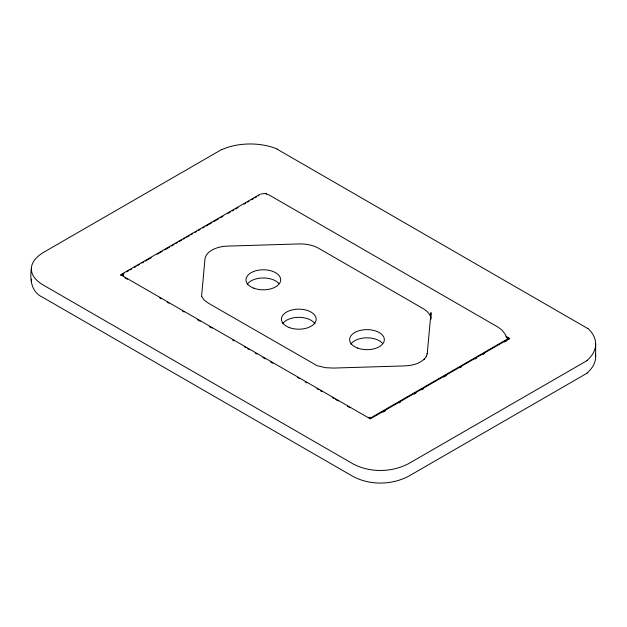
<?xml version="1.0" encoding="UTF-8"?>
<svg xmlns="http://www.w3.org/2000/svg" width="627" height="627" viewBox="0 0 627 627"><rect width="100%" height="100%" fill="white"/><g stroke="black" fill="none" stroke-linecap="round" stroke-linejoin="round"><path stroke-width="0.94" d="M201.549 296.547L204.958 259.163A23.904 13.802 0 0 1 227.577 246.105L298.977 243.934A25.895 14.954 0 0 1 318.649 248.292L423.053 308.57A27.141 15.675 0 0 1 430.859 318.022M587.138 373.159L408.671 476.199C391.718 485.094 370.291 485.463 353.26 476.598L42.479 297.174C31.295 292.143 29.743 279.423 31.35 268.662C31.569 261.404 37.44 256.145 43.169 252.587L221.644 149.547M31.35 281.264L31.648 279.046M123.394 273.795L122.814 274.798L123.613 276.005L122.963 275.182M505.417 335.962L509.649 338.408L370.291 418.86L370.291 418.233L371.435 417.496L506.922 339.348L507.47 338.729L507.133 337.467L507.353 337.961M370.291 418.233L368.88 417.355L371.435 417.496M260.025 194.284L120.666 274.744L370.291 418.86M120.666 275.371L124.044 273.419M126.764 271.852L128.457 270.872M129.954 270.01L131.827 268.928M134.358 267.463L136.051 266.491M137.736 265.519L139.421 264.539M141.953 263.081L143.638 262.11M145.331 261.13L151.232 257.721M157.142 254.311L162.205 251.388M164.736 249.93L169.799 247.007M171.484 246.035L174.016 244.569M175.701 243.597L177.386 242.625M179.079 241.646L181.611 240.188M183.296 239.216L184.981 238.236M186.674 237.265L189.205 235.807M190.765 234.898L192.575 233.855M195.107 232.398L196.792 231.418M198.485 230.446L200.17 229.474M202.701 228.009L204.386 227.037M206.079 226.065L211.981 222.648M213.666 221.676L218.729 218.752M220.422 217.781L222.953 216.323M228.009 213.399L230.54 211.934M232.233 210.962L233.918 209.99M235.603 209.01L238.135 207.553M244.044 204.143L245.729 203.164M247.414 202.192L249.107 201.22M251.576 199.794L253.324 198.783M255.009 197.811L256.702 196.831M382.956 412.182L385.487 410.716M399.007 402.91L400.692 401.938M414.204 394.14L415.897 393.16M421.806 389.751L423.499 388.771M443.767 377.07L446.299 375.604M459.818 367.806L461.503 366.826M475.015 359.028L476.708 358.056M482.618 354.639L484.31 353.667M504.578 341.958L507.11 340.5M587.138 360.564L408.671 463.604C391.718 472.499 370.291 472.868 353.26 464.004L42.479 284.58C36.86 281.115 31.217 275.786 31.35 268.662M121.756 275.371L121.756 274.744L123.033 274.085M507.274 339.066L508.56 338.408L508.56 339.035M258.387 195.859L258.873 195.655M260.926 193.97L265.182 193.539L269.265 195.06L498.355 327.325L502.008 330.155L505.95 335.218M368.88 417.355L369.522 417.535M266.091 193.743L266.499 193.876M121.756 274.744L123.331 275.488M507.039 337.592L508.56 338.408M277.056 149.148L587.828 328.572M506.263 337.083L509.649 339.035M124.898 277.816L127.438 279.281M159.587 297.849L161.28 298.82M167.205 302.245L168.898 303.217M182.433 311.039L184.126 312.011M197.67 319.833L200.209 321.298M209.512 326.667L212.051 328.133M232.358 339.858L234.051 340.837M244.209 346.7L245.902 347.679M247.594 348.651L249.287 349.631M255.205 353.048L256.898 354.028M262.823 357.445L265.362 358.91M270.441 361.842L272.98 363.307M297.519 377.478L299.212 378.457M305.13 381.874L306.822 382.854M316.98 388.716L318.673 389.688M320.366 390.668L322.059 391.648M332.208 397.51L333.901 398.482M335.594 399.462L338.133 400.927M347.444 406.304L349.976 407.769M201.753 296.493L204.143 300.004L208.258 303.115L317.137 365.713L325.523 367.688L333.211 368.073L404.713 365.902C411.955 365.541 418.718 364.052 424.432 359.067L424.118 359.349L426.517 356.238L426.297 356.653L427.316 353.33L427.238 353.816L430.992 312.591L430.992 319.206M595.65 343.831L595.65 356.434M221.793 149.657A45.92 26.514 0 0 1 277.197 149.03M595.407 353.738A51.124 29.516 0 0 1 586.974 373.096M588.001 328.509A51.124 29.516 0 0 1 586.974 360.501M247.171 284.337A17.36 10.024 0 0 1 262.533 277.98A17.36 10.024 0 0 1 278.85 283.498M282.628 323.712A17.36 10.024 0 0 1 298.907 317.34A17.36 10.024 0 0 1 315.036 323.83M350.814 344.184A17.36 10.024 0 0 1 366.184 337.82A17.36 10.024 0 0 1 382.501 343.345M253.786 288.169A17.36 10.024 0 0 0 280.661 280.394A17.36 10.024 0 0 0 255.55 270.848A17.36 10.024 0 0 0 253.786 288.169M289.243 327.545A17.36 10.024 0 0 0 316.118 319.762A17.36 10.024 0 0 0 291.014 310.216A17.36 10.024 0 0 0 289.243 327.545M357.429 348.016A17.36 10.024 0 0 0 384.312 340.234A17.36 10.024 0 0 0 359.2 330.688A17.36 10.024 0 0 0 357.429 348.016"/></g></svg>
